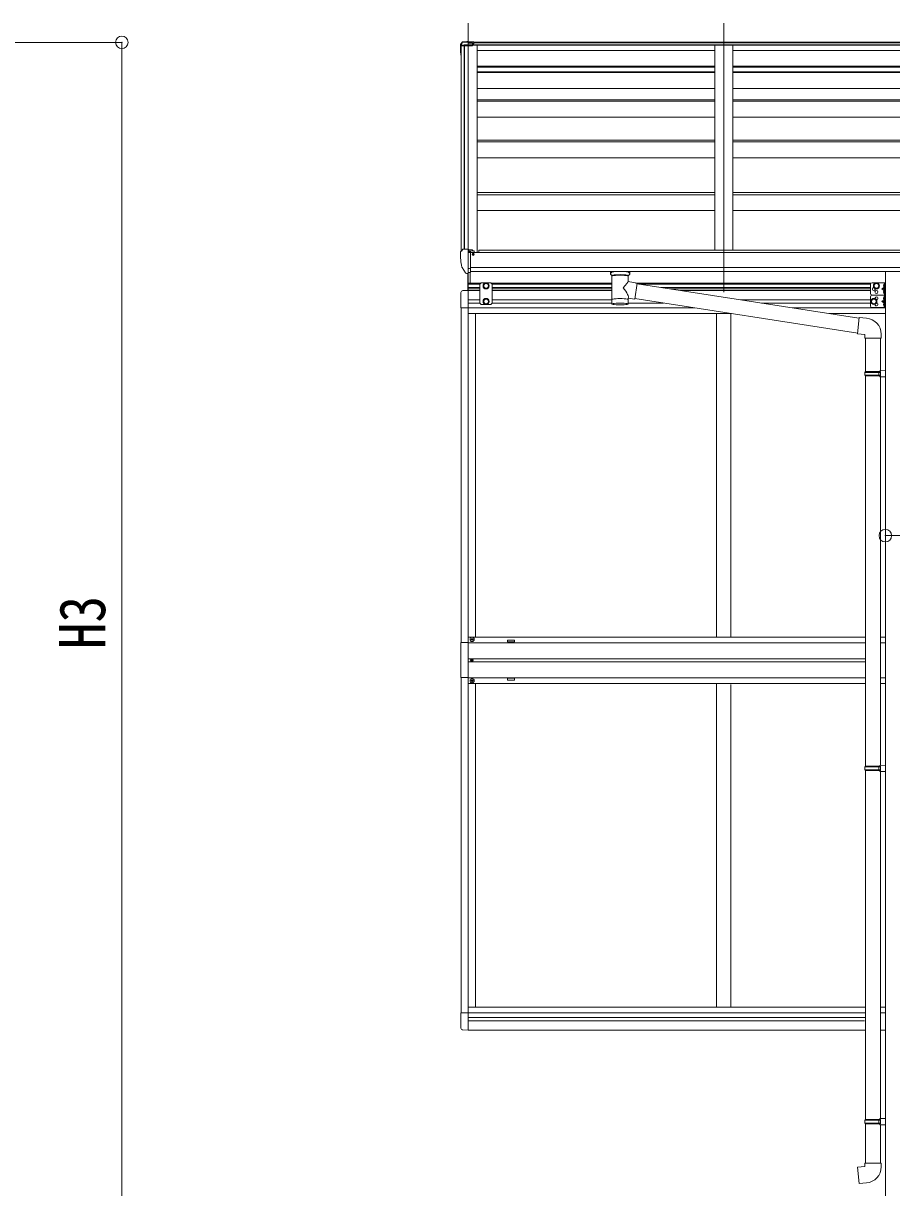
# Model space of a CAD drawing. Units: millimetres at full size; details may follow other scales. Extents: x -9783 to 9892, y -6828 to 6752.
# Drawn here: x 36 to 2469, y -1074 to 2190 of the extents above; entities that cross this region are included whole.
import ezdxf
from ezdxf.enums import TextEntityAlignment as Align

# ---------------------------------------------------------------- set-up
doc = ezdxf.new("R2010")
doc.units = ezdxf.units.MM
doc.header["$LTSCALE"] = 35
doc.header["$PDMODE"] = 32
doc.header["$PDSIZE"] = 35
for name, color, linetype, lineweight in [('0-1_本体', 4, 'Continuous', 9), ('0-2_部品', 7, 'Continuous', 9), ('0-8_PARTS2', 2, 'Continuous', 9), ('0-A_寸法', 6, 'Continuous', 9), ('1-1_GLASS', 4, 'Continuous', 9), ('1-2_GLASS_SEAL', 7, 'Continuous', 9)]:
    doc.layers.add(name, color=color, linetype=linetype, lineweight=lineweight)
doc.styles.add('ＭＳ ゴシック', font='')
doc.styles.get('ＭＳ ゴシック').set_extended_font_data('MS Gothic')

msp = doc.modelspace()

# ---------------------------------------------------------------- linework, layer by layer
at = {"layer": '0-1_本体'}
for p, q in [((1262.91, 2125.56), (1262.89, 1550.43)), ((1263.85, 2126.4), (1271.69, 2126.81)), ((1271.9, 2126.82), (1271.9, 1556.97)), ((1272.6, 1556.97), (1272.6, 2126.82)), ((6998.89, 2129.29), (1294.91, 2129.29)), ((6998.89, 2128.38), (1294.91, 2128.38)), ((1298.41, 2136.49), (6995.39, 2136.49)), ((6995.39, 2134.91), (1298.41, 2134.91)), ((1307.9, 2128.38), (1307.9, 1547.16)), ((1973.9, 2128.38), (1973.9, 1553.58)), ((2023.9, 2128.38), (2023.9, 1553.58)), ((1973.9, 2113.18), (1307.9, 2113.18)), ((2689.9, 2113.18), (2023.9, 2113.18)), ((1973.9, 2069.65), (1307.9, 2069.65)), ((1973.9, 2068.57), (1307.9, 2068.57)), ((1973.9, 2067.27), (1307.9, 2067.27)), ((2689.9, 2069.65), (2023.9, 2069.65)), ((2689.9, 2068.57), (2023.9, 2068.57)), ((2689.9, 2067.27), (2023.9, 2067.27)), ((1307.9, 2054.08), (1973.9, 2054.08)), ((1307.9, 2051.5), (1973.9, 2051.5)), ((2023.9, 2054.08), (2689.9, 2054.08)), ((2023.9, 2051.5), (2689.9, 2051.5)), ((1307.9, 2006.76), (1973.9, 2006.76)), ((2023.9, 2006.76), (2689.9, 2006.76)), ((1307.9, 1975.29), (1973.9, 1975.29)), ((1307.9, 1971.31), (1973.9, 1971.31)), ((2023.9, 1975.29), (2689.9, 1975.29)), ((2023.9, 1971.31), (2689.9, 1971.31)), ((1307.9, 1926.86), (1973.9, 1926.86)), ((2023.9, 1926.86), (2689.9, 1926.86)), ((1307.9, 1862.43), (1973.9, 1862.43)), ((2023.9, 1862.43), (2689.9, 1862.43)), ((1307.9, 1857.06), (1973.9, 1857.06)), ((2023.9, 1857.06), (2689.9, 1857.06)), ((1307.9, 1813), (1973.9, 1813)), ((2023.9, 1813), (2689.9, 1813)), ((1307.9, 1715.8), (1973.9, 1715.8)), ((1307.9, 1709.04), (1973.9, 1709.04)), ((2023.9, 1715.8), (2689.9, 1715.8)), ((2023.9, 1709.04), (2689.9, 1709.04)), ((1307.9, 1665.47), (1973.9, 1665.47)), ((2023.9, 1665.47), (2689.9, 1665.47)), ((7004.4, 1547.16), (1289.4, 1547.16)), ((6980.9, 1553.58), (1312.9, 1553.58)), ((1312.9, 1547.16), (1312.9, 1553.5)), ((1289.4, 1505.57), (7004.4, 1505.57)), ((7004.4, 1493.72), (1289.4, 1493.8)), ((2451.7, 1493.78), (2451.7, -1663.2))]:
    msp.add_line(p, q, dxfattribs=at)
msp.add_circle((1296.87, 1542.06), 3, dxfattribs=at)
msp.add_arc((1263.91, 2125.4), 1, 93, 173.32986, dxfattribs=at)
at = {"layer": '0-2_部品'}
for p, q in [((1260.91, 2128.99), (1260.91, 2124.91)), ((1260.91, 2124.23), (1260.91, 2124.91)), ((1265.93, 2137.15), (1261.45, 2130.72)), ((1261.45, 2130.72), (1261.45, 2127.19)), ((1262.41, 2124.23), (1262.41, 2124.91)), ((1267.11, 2135.71), (1262.69, 2128.3)), ((1271.8, 2128.98), (1263.75, 2128.59)), ((1271.8, 2128.32), (1263.75, 2127.9)), ((1263.83, 2126.4), (1271.84, 2126.82)), ((1272.94, 2137.95), (1266.69, 2137.57)), ((1267.11, 2135.71), (1282.91, 2136.55)), ((1267.25, 2136.84), (1267.25, 2136.11)), ((1271.8, 2128.32), (1294.91, 2129.72)), ((1271.84, 2126.82), (1294.91, 2126.82)), ((1282.91, 2138.56), (1278.87, 2138.32)), ((1282.91, 2137.79), (1282.91, 2138.56)), ((1298.41, 2137.62), (1282.91, 2138.56)), ((1282.91, 2138.56), (1282.91, 2137.79)), ((1282.91, 2137.79), (1282.91, 2137.07)), ((1282.91, 2134.15), (1282.91, 2136.55)), ((1298.41, 2135.73), (1282.91, 2136.55)), ((1298.41, 2133.33), (1294.91, 2133.51)), ((1298.41, 2132.03), (1294.91, 2132.03)), ((1294.91, 2129.72), (1294.91, 2126.82)), ((1298.41, 2137.62), (1298.41, 2136.85)), ((1298.41, 2136.85), (1298.41, 2136.12)), ((1298.41, 2136.12), (1298.41, 2135.73)), ((1298.41, 2135.73), (1298.41, 2133.33)), ((1298.41, 2132.03), (1298.41, 2133.33)), ((1260.9, 1547.6), (1260.9, 1546.97)), ((1267.81, 1556.41), (1263.74, 1550.6)), ((1282.9, 1488.47), (1282.9, 1556.97)), ((1284.4, 1556.06), (1282.9, 1556.06)), ((1289.4, 1547.24), (1282.9, 1547.64)), ((1284.4, 1556.06), (1284.4, 1549.89)), ((1294.07, 1554.56), (1284.4, 1555.28)), ((1284.4, 1552.29), (1298.4, 1552.23)), ((1293.87, 1542.06), (1294.4, 1542.06)), ((1294.4, 1542.06), (1294.7, 1542.06)), ((1294.9, 1552.25), (1294.9, 1554.14)), ((1299.4, 1551.12), (1299.4, 1547.16)), ((1275.28, 1490.29), (1265.53, 1505.67)), ((1281.4, 1488.57), (1277.69, 1488.79)), ((1281.4, 1488.57), (1282.9, 1488.47)), ((1282.9, 1490.67), (1283.4, 1490.67)), ((1283.4, 1490.67), (1283.9, 1491.67)), ((1289.4, 1491.67), (1283.9, 1491.67)), ((1681.4, 1487.68), (1681.4, 1493.79)), ((1685.5, 1483.17), (1685.48, 1402.88)), ((1731.3, 1465.6), (1731.3, 1483.19)), ((1735.4, 1487.68), (1735.4, 1493.79)), ((1756.52, 1461.69), (1731.3, 1465.61)), ((1756.52, 1461.69), (1749.5, 1416.44)), ((2377.63, 1363.27), (1756.21, 1459.68)), ((1731.32, 1402.88), (1731.3, 1419.51)), ((1731.3, 1419.26), (1749.5, 1416.44)), ((2373.96, 1321.34), (1749.77, 1418.18)), ((2398.62, 1363.21), (2377.79, 1365.04)), ((2393.7, 1307.47), (2439.7, 1307.47)), ((2395.7, 1307.47), (2395.7, 1213.33)), ((2437.7, 1307.47), (2437.7, 1215.89)), ((2439.7, 1307.47), (2439.7, 1318.38)), ((2393.7, 1211.33), (2394.7, 1213.33)), ((2393.7, 1211.33), (2437.7, 1211.33)), ((2393.7, 1211.33), (2393.7, 1203.33)), ((2394.7, 1213.33), (2437.7, 1213.33)), ((2433.22, 1211.33), (2432.79, 1213.33)), ((2435.7, 1215.83), (2451.7, 1216.3)), ((2435.7, 1213.83), (2435.7, 1215.83)), ((2435.7, 1213.83), (2437.7, 1213.83)), ((2451.7, 1216.3), (2451.7, 1198.36)), ((2393.7, 1203.33), (2437.7, 1203.33)), ((2393.7, 1203.33), (2394.7, 1201.33)), ((2394.7, 1201.33), (2437.7, 1201.33)), ((2395.7, 1201.33), (2395.7, 107.14)), ((2435.7, 1198.83), (2435.7, 1200.83)), ((2435.7, 1198.83), (2451.7, 1198.36)), ((2437.7, 1198.77), (2437.7, 109.7)), ((2393.7, 105.14), (2394.7, 107.14)), ((2393.7, 105.14), (2437.7, 105.14)), ((2393.7, 105.14), (2393.7, 97.14)), ((2394.7, 107.14), (2437.7, 107.14)), ((2433.22, 105.14), (2432.79, 107.14)), ((2435.7, 109.64), (2451.7, 110.11)), ((2435.7, 107.64), (2435.7, 109.64)), ((2435.7, 107.64), (2437.7, 107.64)), ((2451.7, 110.11), (2451.7, 92.17)), ((2393.7, 97.14), (2437.7, 97.14)), ((2393.7, 97.14), (2394.7, 95.14)), ((2394.7, 95.14), (2437.7, 95.14)), ((2395.7, 95.14), (2395.7, -883.05)), ((2435.7, 92.64), (2435.7, 94.64)), ((2435.7, 92.64), (2451.7, 92.17)), ((2437.7, 92.58), (2437.7, -880.49)), ((2435.7, -880.55), (2451.7, -880.08)), ((2435.7, -882.55), (2435.7, -880.55)), ((2451.7, -880.08), (2451.7, -898.02)), ((2393.7, -885.05), (2394.7, -883.05)), ((2393.7, -885.05), (2437.7, -885.05)), ((2393.7, -885.05), (2393.7, -893.05)), ((2393.7, -893.05), (2437.7, -893.05)), ((2393.7, -893.05), (2394.7, -895.05)), ((2394.7, -883.05), (2437.7, -883.05)), ((2394.7, -895.05), (2437.7, -895.05)), ((2395.7, -895.05), (2395.7, -1005.05)), ((2433.22, -885.05), (2432.79, -883.05)), ((2435.7, -882.55), (2437.7, -882.55)), ((2435.7, -897.55), (2435.7, -895.55)), ((2435.7, -897.55), (2451.7, -898.02)), ((2437.7, -897.61), (2437.7, -1005.05)), ((2393.7, -1005.05), (2439.7, -1005.05)), ((2393.7, -1015.05), (2393.7, -1005.05)), ((2439.7, -1005.05), (2439.7, -1015.96))]:
    msp.add_line(p, q, dxfattribs=at)
for points in [[(1266.69, 2137.57), (1266.81, 2137.57), (1267.14, 2137.35), (1267.25, 2136.84)], [(1267.25, 2136.11), (1267.18, 2135.9), (1267.11, 2135.71)], [(1271.8, 2128.98), (1294.91, 2130.36), (1294.91, 2129.72)], [(1282.91, 2136.55), (1282.91, 2137.07), (1282.91, 2137.79)], [(1282.91, 2134.15), (1294.91, 2133.73), (1294.91, 2130.36)], [(1282.9, 1556.97), (1270.9, 1556.97), (1268.57, 1556.83)], [(1289.4, 1491.67), (1289.4, 1549.89), (1284.4, 1549.89)], [(1294.07, 1554.56), (1294.24, 1554.54), (1294.4, 1554.51), (1294.54, 1554.47), (1294.67, 1554.41), (1294.77, 1554.35), (1294.84, 1554.29), (1294.89, 1554.22), (1294.9, 1554.14)], [(1294.7, 1543.25), (1294.7, 1542.06), (1299.4, 1542.06)], [(1299.4, 1543.67), (1299.4, 1542.06), (1299.87, 1542.06)], [(1282.9, 1502.36), (1286.06, 1502.77), (1289.4, 1503.2)], [(1681.44, 1487.62), (1681.41, 1487.97), (1681.66, 1488.93), (1682.18, 1489.81), (1682.99, 1490.65), (1684.1, 1491.45), (1685.5, 1492.18)], [(1681.44, 1487.73), (1681.41, 1487.38), (1681.66, 1486.42), (1682.18, 1485.54), (1682.99, 1484.7), (1684.1, 1483.9), (1685.5, 1483.17)], [(1731.3, 1492.16), (1731.53, 1492.07), (1732.89, 1491.33), (1734, 1490.49), (1734.76, 1489.62), (1735.22, 1488.72), (1735.39, 1487.84)], [(1731.3, 1483.19), (1731.53, 1483.28), (1732.89, 1484.02), (1734, 1484.86), (1734.76, 1485.73), (1735.22, 1486.63), (1735.39, 1487.51)], [(2377.79, 1365.04), (2373.78, 1319.21), (2393.7, 1317.47), (2393.7, 1307.47)], [(2433.22, 1211.33), (2433.22, 1203.33), (2432.79, 1201.33)], [(2435.7, 1200.83), (2437.7, 1200.83), (2437.7, 1213.83)], [(2433.22, 105.14), (2433.22, 97.14), (2432.79, 95.14)], [(2435.7, 94.64), (2437.7, 94.64), (2437.7, 107.64)], [(2433.22, -885.05), (2433.22, -893.05), (2432.79, -895.05)], [(2435.7, -895.55), (2437.7, -895.55), (2437.7, -882.55)], [(2398.62, -1060.79), (2377.79, -1062.62), (2373.78, -1016.79), (2393.7, -1015.05)]]:
    msp.add_lwpolyline(points, dxfattribs=at)
for centre, radius, start, end in [((1263.9, 2124.91), 2.99, 92.88363, 179.89821), ((1461.4, 2124.23), 200.5, 180.00038, 188.11165), ((1264.17, 2125.39), 3.27, 116.90088, 146.38921), ((1263.9, 2124.91), 1.5, 92.88363, 179.89821), ((1461.41, 2124.58), 199.01, 180.00039, 184.08805), ((1461.41, 2124.23), 199.01, 180.00039, 184.08802), ((1266.75, 2136.57), 1, 93.49169, 145.07667), ((1263.47, 2341.4), 203.67, 272.66471, 274.33431), ((1263.9, 1547.6), 3, 93, 180), ((1453.39, 1546.98), 192.49, 180.0008, 192.1233), ((1268.63, 1555.83), 1, 93.5, 145), ((1296.9, 1542.06), 2.5, 151.64236, 180), ((1296.9, 1542.06), 2.5, 0, 151.64236), ((1268.13, 1507.17), 3, 191.83348, 210), ((1277.87, 1491.79), 3, 210, 266.5), ((1698.47, 1442.46), 51.38, 92.46126, 104.61963), ((1718.35, 1442.46), 51.38, 75.38037, 87.53874), ((2394.7, 1318.38), 45, 0, 85), ((2394.7, -1015.96), 45, 275, 0)]:
    msp.add_arc(centre, radius, start, end, dxfattribs=at)
for centre, major_axis, ratio, start_param, end_param in [((1263.91, 2128.99), (0, -3.01), 0.996195, 4.1015237, 4.712389), ((1263.91, 2125.04), (-0.11, 3.55), 0.844901, 0.0150814, 0.3799029), ((1298.4, 1551.13), (-0.02, 1.1), 0.906239, 4.6917496, 6.2625459), ((1708.4, 1481.98), (-22.91, -0.42), 0.072511, 4.711586, 6.2823824), ((1708.42, 1483.61), (-22.91, -0.42), 0.072511, 4.711586, 6.2823824), ((1708.38, 1483.61), (22.92, -0.42), 0.07247, 0.0008089, 1.5716053), ((1708.38, 1481.98), (22.92, -0.42), 0.07247, 0.0008089, 1.5716053), ((1719.4, 1487.68), (16, 0), 0.361356, 0, 0.0194874), ((1719.4, 1487.68), (16, 0), 0.361356, 6.2636979, 6.2831853), ((1708.4, 1446.05), (-22.81, 26.62), 0.234429, 3.1563334, 4.5976381), ((1710.95, 1443.41), (20.32, 22.25), 0.045535, 4.9756507, 6.2441899), ((1708.4, 1402.88), (22.92, 0), 0.101955, 6.2829723, 9.4248207), ((1708.4, 1415.32), (22.91, 0), 0.122865, 6.2831853, 9.424778), ((1708.4, 1402.88), (22.92, 0), 0.101955, 3.1415499, 6.2833984)]:
    msp.add_ellipse(centre, major_axis=major_axis, ratio=ratio, start_param=start_param, end_param=end_param, dxfattribs=at)
at = {"layer": '0-8_PARTS2'}
for p, q in [((1282.91, 2189.81), (1282.9, 1436.03)), ((1998.91, 2189.81), (1998.9, 1436.03))]:
    msp.add_line(p, q, dxfattribs=at)
at = {"layer": '0-A_寸法'}
for p, q in [((312.59, 2136.38), (-746.86, 2136.38)), ((312.59, -1113.2), (312.59, 2136.38)), ((2451.7, 753.57), (2542.1, 753.57))]:
    msp.add_line(p, q, dxfattribs=at)
for p in [(312.59, 2136.38), (2451.7, 753.57)]:
    msp.add_point(p, dxfattribs=at)
at = {"layer": '1-1_GLASS'}
for p, q in [((1282.9, 1461.69), (1318.4, 1461.69)), ((1282.9, 1458.19), (1315.4, 1458.19)), ((1282.9, 1449.19), (1315.4, 1449.19)), ((1282.9, 1445.69), (1315.4, 1445.69)), ((1282.9, 1441.39), (1282.9, 404.19)), ((1315.4, 1440.69), (1282.9, 1440.69)), ((1347.4, 1461.69), (1685.5, 1461.69)), ((1350.4, 1458.19), (1685.5, 1458.19)), ((1350.4, 1449.19), (1685.5, 1449.19)), ((1350.4, 1445.69), (1685.5, 1445.69)), ((1685.5, 1440.69), (1350.4, 1440.69)), ((1751.16, 1461.69), (2411.5, 1461.69)), ((1760.43, 1458.19), (2409.53, 1458.19)), ((1823.83, 1449.19), (2409.5, 1449.19)), ((1846.39, 1445.69), (2409.5, 1445.69)), ((2248.98, 1440.69), (1878.62, 1440.69)), ((2409.5, 1440.69), (2248.98, 1440.69)), ((1282.9, 1414.69), (1315.4, 1414.69)), ((1282.9, 1405.69), (1315.4, 1405.69)), ((1350.4, 1414.69), (1685.49, 1414.69)), ((1350.4, 1405.69), (1685.49, 1405.69)), ((1731.32, 1405.69), (1830.26, 1405.69)), ((2046.22, 1414.69), (2409.5, 1414.69)), ((2104.23, 1405.69), (2409.5, 1405.69)), ((1262.9, 1391.99), (1262.9, 453.39)), ((1917.28, 1392.19), (1282.9, 1392.19)), ((2020.42, 1376.19), (1282.9, 1376.19)), ((1302.9, 1376.19), (1302.9, 469.19)), ((1978.9, 1376.19), (1978.9, 469.19)), ((2018.9, 1376.19), (2018.9, 469.19)), ((2191.25, 1392.19), (2451.7, 1392.19)), ((2451.7, 1376.19), (2294.38, 1376.19)), ((1282.9, 469.19), (2395.7, 469.19)), ((2437.7, 469.19), (2451.7, 469.19)), ((1282.9, 453.19), (2395.7, 453.19)), ((2437.7, 453.19), (2451.7, 453.19)), ((1282.9, 408.63), (2395.7, 408.63)), ((1282.9, 404.19), (1282.9, -632.81)), ((2395.7, 399.63), (1282.9, 399.63)), ((1262.9, 354.99), (1262.9, -583.61)), ((1282.9, 355.19), (2395.7, 355.19)), ((2395.7, 339.19), (1282.9, 339.19)), ((1302.9, 339.19), (1302.9, -567.81)), ((1978.9, -567.81), (1978.9, 339.42)), ((2018.9, -567.81), (2018.9, 335.92)), ((2437.7, 355.19), (2451.7, 355.19)), ((2437.7, 339.19), (2451.7, 339.19)), ((1282.9, -567.81), (2395.7, -567.81)), ((1282.9, -583.81), (2395.7, -583.81)), ((2437.7, -567.81), (2451.7, -567.81)), ((2437.7, -583.81), (2451.7, -583.81)), ((1282.9, -597.31), (2395.7, -597.31)), ((1282.9, -606.31), (2393.5, -606.31)), ((1282.9, -632.31), (2395.7, -632.31)), ((2437.7, -632.31), (2451.7, -632.31))]:
    msp.add_line(p, q, dxfattribs=at)
for points in [[(1412.9, 455.69), (1392.9, 455.69), (1392.9, 460.69), (1412.9, 460.69)], [(1412.9, 353.69), (1392.9, 353.69), (1392.9, 348.69), (1412.9, 348.69)]]:
    msp.add_lwpolyline(points, close=True, dxfattribs=at)
at = {"layer": '1-2_GLASS_SEAL'}
for p, q in [((1281.4, 1441.18), (1281.4, 1487.78)), ((1281.4, 1441.18), (1281.4, 1487.78)), ((1282.9, 1441.18), (1282.9, 1487.69)), ((1288.4, 1461.69), (1288.4, 1490.89)), ((1282.9, 1441.19), (1267.61, 1440.39)), ((1319.4, 1462.69), (1315.4, 1458.69)), ((1315.4, 1458.69), (1315.4, 1405.19)), ((1346.4, 1462.69), (1319.4, 1462.69)), ((1346.4, 1462.69), (1350.4, 1458.69)), ((1350.4, 1405.19), (1350.4, 1458.69)), ((2409.5, 1457.69), (2409.5, 1432.69)), ((2414.5, 1462.69), (2451.5, 1462.69)), ((2449, 1445.19), (2442, 1445.19)), ((2448.5, 1458.19), (2447.7, 1458.05)), ((2448.5, 1450.19), (2447.7, 1450.33)), ((2448.5, 1440.19), (2447.7, 1440.05)), ((2448.5, 1450.19), (2449, 1450.28)), ((2449, 1462.69), (2449, 1427.69)), ((2451.5, 1462.69), (2451.5, 1427.69)), ((1262.4, 1434.9), (1262.4, 1391.99)), ((1319.4, 1401.19), (1315.4, 1405.19)), ((1332.9, 1417.7), (1326.4, 1413.94)), ((1326.4, 1413.94), (1326.4, 1406.44)), ((1326.4, 1406.44), (1332.9, 1402.68)), ((1339.4, 1413.94), (1332.9, 1417.7)), ((1332.9, 1402.68), (1339.4, 1406.44)), ((1339.4, 1406.44), (1339.4, 1413.94)), ((1346.4, 1401.19), (1350.4, 1405.19)), ((2409.5, 1422.69), (2409.5, 1397.69)), ((2414.5, 1427.69), (2451.5, 1427.69)), ((2414.5, 1427.69), (2451.5, 1427.69)), ((2449, 1410.19), (2442, 1410.19)), ((2448.5, 1432.19), (2447.7, 1432.33)), ((2448.5, 1423.19), (2447.7, 1423.05)), ((2448.5, 1415.19), (2447.7, 1415.33)), ((2448.5, 1405.19), (2447.7, 1405.05)), ((2448.5, 1432.19), (2449, 1432.28)), ((2448.5, 1415.19), (2449, 1415.28)), ((2449, 1427.69), (2449, 1392.69)), ((2451.5, 1427.69), (2451.5, 1392.69)), ((1282.9, 1391.99), (1262.4, 1391.99)), ((1346.4, 1401.19), (1319.4, 1401.19)), ((2414.5, 1392.69), (2451.5, 1392.69)), ((2448.5, 1397.19), (2447.7, 1397.33)), ((2448.5, 1397.19), (2449, 1397.28)), ((1292.4, 462.19), (1291.4, 462.19)), ((1295.4, 463.19), (1296.4, 463.19)), ((1291.67, 405.1), (1290.85, 405.1)), ((1294.13, 404.28), (1294.95, 404.28)), ((1292.4, 347.19), (1291.4, 347.19)), ((1295.4, 346.19), (1296.4, 346.19)), ((1282.9, -583.61), (1262.4, -583.61)), ((1262.4, -626.52), (1262.4, -583.61)), ((1282.9, -632.81), (1267.61, -632.01))]:
    msp.add_line(p, q, dxfattribs=at)
for points in [[(1326.4, 1457.44), (1332.9, 1461.2), (1339.4, 1457.44)], [(1339.4, 1457.44), (1339.4, 1449.94), (1332.9, 1446.18), (1326.4, 1449.94), (1326.4, 1457.44)], [(2449, 1450.19), (2442, 1445.19), (2449, 1440.19)], [(2449.38, 1454.19), (2448.75, 1455.38), (2446.52, 1456.49)], [(2449.38, 1454.19), (2448.75, 1453), (2446.52, 1451.89)], [(2449.38, 1436.19), (2448.75, 1437.38), (2446.52, 1438.49)], [(2449.38, 1436.19), (2448.75, 1435), (2446.52, 1433.89)], [(2448.5, 1450.19), (2448.5, 1458.19), (2449, 1458.1), (2449, 1450.28)], [(2448.5, 1432.19), (2448.5, 1440.19), (2449, 1440.1), (2449, 1432.28)], [(2449, 1415.19), (2442, 1410.19), (2449, 1405.19)], [(2449.38, 1419.19), (2448.75, 1420.38), (2446.52, 1421.49)], [(2449.38, 1419.19), (2448.75, 1418), (2446.52, 1416.89)], [(2448.5, 1415.19), (2448.5, 1423.19), (2449, 1423.1), (2449, 1415.28)], [(2448.5, 1397.19), (2448.5, 1405.19), (2449, 1405.1), (2449, 1397.28)], [(2449.38, 1401.19), (2448.75, 1402.38), (2446.52, 1403.49)], [(2449.38, 1401.19), (2448.75, 1400), (2446.52, 1398.89)], [(1291.4, 462.19), (1291.4, 463.19), (1292.4, 463.19)], [(1293.4, 464.19), (1293.4, 465.19), (1294.4, 465.19), (1294.4, 464.19)], [(1294.4, 461.19), (1294.4, 460.19), (1293.4, 460.19), (1293.4, 461.19)], [(1296.4, 463.19), (1296.4, 462.19), (1295.4, 462.19)], [(1282.9, 453.69), (1262.2, 453.69), (1262.2, 355.69), (1282.9, 355.69)], [(1290.85, 405.1), (1290.85, 404.28), (1291.67, 404.28)], [(1293.31, 405.92), (1293.31, 406.74), (1292.49, 406.74), (1292.49, 405.92)], [(1292.49, 403.46), (1292.49, 402.64), (1293.31, 402.64), (1293.31, 403.46)], [(1294.95, 404.28), (1294.95, 405.1), (1294.13, 405.1)], [(1291.4, 347.19), (1291.4, 346.19), (1292.4, 346.19)], [(1294.4, 348.19), (1294.4, 349.19), (1293.4, 349.19), (1293.4, 348.19)], [(1293.4, 345.19), (1293.4, 344.19), (1294.4, 344.19), (1294.4, 345.19)], [(1296.4, 346.19), (1296.4, 347.19), (1295.4, 347.19)]]:
    msp.add_lwpolyline(points, dxfattribs=at)
for points in [[(2426.5, 1446.18), (2433, 1449.94), (2433, 1457.44), (2426.5, 1461.2), (2420, 1457.44), (2420, 1449.94)], [(2419.5, 1402.68), (2426, 1406.44), (2426, 1413.94), (2419.5, 1417.7), (2413, 1413.94), (2413, 1406.44)]]:
    msp.add_lwpolyline(points, close=True, dxfattribs=at)
for centre, radius in [((1332.9, 1453.69), 8.5), ((1332.9, 1453.69), 7.5), ((1332.9, 1453.69), 6.5), ((2426.5, 1453.69), 8.5), ((2426.5, 1453.69), 7.5), ((2426.5, 1453.69), 6.5), ((2426.5, 1436.69), 4.25), ((1332.9, 1410.19), 8.5), ((1332.9, 1410.19), 7.5), ((1332.9, 1410.19), 6.5), ((2419.5, 1410.19), 8.5), ((2419.5, 1410.19), 7.5), ((2419.5, 1410.19), 6.5), ((1293.9, 462.69), 5.9), ((1292.9, 404.69), 3.75), ((1293.9, 346.69), 5.9)]:
    msp.add_circle(centre, radius, dxfattribs=at)
for centre, radius, start, end in [((1267.9, 1434.9), 5.5, 93, 180), ((2414.5, 1457.69), 5, 90, 180), ((2419.5, 1445.19), 4.25, 94.76077, 6.29431), ((2452.6, 1454.19), 6.5, 147.94412, 212.05588), ((2452.6, 1436.19), 6.5, 147.94412, 212.05588), ((2447.85, 1457.16), 0.9, 100, 147.94412), ((2447.85, 1451.22), 0.9, 212.05588, 260), ((2447.85, 1439.16), 0.9, 100, 147.94412), ((2414.5, 1432.69), 5, 180, 270), ((2414.5, 1422.69), 5, 90, 180), ((2426.5, 1418.69), 4.25, 274.76077, 186.29431), ((2426.5, 1401.69), 4.25, 173.70569, 85.23923), ((2452.6, 1419.19), 6.5, 147.94412, 212.05588), ((2452.6, 1401.19), 6.5, 147.94412, 212.05588), ((2447.85, 1433.22), 0.9, 212.05588, 260), ((2447.85, 1422.16), 0.9, 100, 147.94412), ((2447.85, 1416.22), 0.9, 212.05588, 260), ((2447.85, 1404.16), 0.9, 100, 147.94412), ((2414.5, 1397.69), 5, 180, 270), ((2447.85, 1398.22), 0.9, 212.05588, 260), ((1292.4, 464.19), 1, 270, 0), ((1292.4, 461.19), 1, 0, 90), ((1295.4, 464.19), 1, 180, 270), ((1295.4, 461.19), 1, 90, 180), ((1291.67, 405.92), 0.82, 270, 0), ((1291.67, 403.46), 0.82, 0, 90), ((1294.13, 405.92), 0.82, 180, 270), ((1294.13, 403.46), 0.82, 90, 180), ((1292.4, 348.19), 1, 270, 0), ((1292.4, 345.19), 1, 0, 90), ((1295.4, 348.19), 1, 180, 270), ((1295.4, 345.19), 1, 90, 180), ((1267.9, -626.52), 5.5, 180, 267)]:
    msp.add_arc(centre, radius, start, end, dxfattribs=at)

# ---------------------------------------------------------------- texts
at = {"layer": '0-A_寸法', "color": 7, "style": 'ＭＳ ゴシック', "width": 0.85}
msp.add_text('H3', height=129, rotation=90, dxfattribs=at).set_placement((304.59, 435.59), align=Align.BOTTOM_LEFT)

doc.saveas('drawing.dxf')
